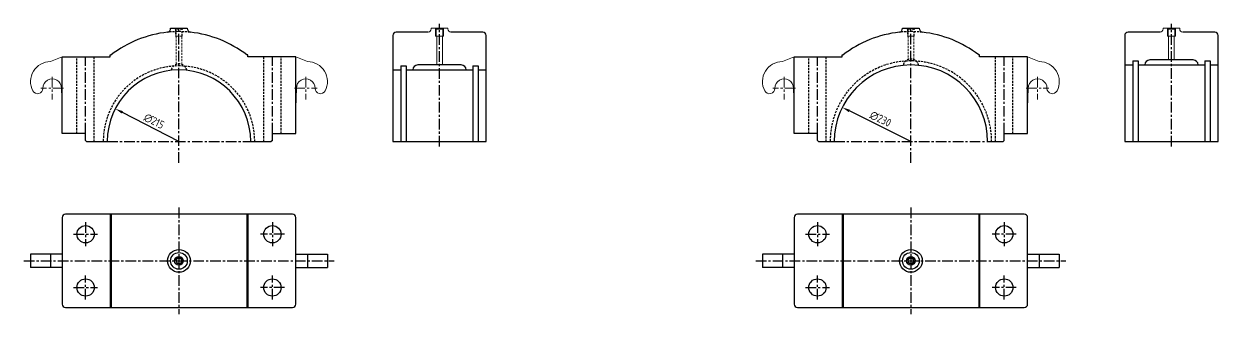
# Model space of a CAD drawing. Header units: millimetres. Extents: x 14 to 1913, y -3142 to -441.
# Drawn here: x 123 to 1913, y -3142 to -2706 of the extents above; entities that cross this region are included whole.
import ezdxf

# ---------------------------------------------------------------- set-up
doc = ezdxf.new("R2010")
doc.units = ezdxf.units.MM
doc.header["$LTSCALE"] = 0.5
doc.linetypes.add('CENTER', pattern=[50.8, 31.75, -6.35, 6.35, -6.35])
doc.linetypes.add('HIDDEN', pattern=[9.525, 6.35, -3.175])
for name, color, linetype in [('Bord', 1, 'Continuous'), ('Cen', 5, 'CENTER'), ('Cont', 6, 'Continuous'), ('Dim', 7, 'Continuous'), ('Hide', 2, 'HIDDEN')]:
    doc.layers.add(name, color=color, linetype=linetype)
doc.styles.add('Style1', font='romans.shx', dxfattribs={"width": 0.8})

msp = doc.modelspace()

# ---------------------------------------------------------------- linework, layer by layer
at = {"layer": 'Bord', "lineweight": 15}
for p, q in [((740.07104, -2724.63342), (740.07104, -2713.13342)), ((752.07104, -2713.13342), (752.07104, -2724.63342)), ((1837.13604, -2724.63342), (1837.13604, -2713.13342)), ((1849.13604, -2713.13342), (1849.13604, -2724.63342))]:
    msp.add_line(p, q, dxfattribs=at)
at = {"layer": 'Bord'}
for centre in [(355.54255, -3061.70922), (1452.60756, -3061.70922)]:
    msp.add_arc(centre, 5.00332, 270, 180, dxfattribs=at)
at = {"layer": 'Cen'}
for p, q in [((355.54255, -2914.65155), (355.54255, -2712.63342)), ((746.07104, -2889.93012), (746.07104, -2705.94939)), ((1452.60756, -2914.65155), (1452.60756, -2712.63342)), ((1843.13604, -2889.93012), (1843.13604, -2705.94939)), ((215.54255, -2870.63342), (215.54255, -2755.63342)), ((495.54255, -2870.63342), (495.54255, -2755.63342)), ((1312.60756, -2870.63342), (1312.60756, -2755.63342)), ((1592.60756, -2870.63342), (1592.60756, -2755.63342)), ((248.04255, -2882.63342), (463.04255, -2882.63342)), ((1337.60756, -2882.63342), (1567.60756, -2882.63342)), ((355.54255, -2981.70922), (355.54255, -3141.70922)), ((1452.60756, -2981.70922), (1452.60756, -3141.70922)), ((215.54255, -3003.70922), (215.54255, -3039.70922)), ((495.54255, -3003.70922), (495.54255, -3039.70922)), ((1312.60756, -3003.70922), (1312.60756, -3039.70922)), ((1592.60756, -3003.70922), (1592.60756, -3039.70922)), ((197.54255, -3021.70922), (233.54255, -3021.70922)), ((513.54255, -3021.70922), (477.54255, -3021.70922)), ((1294.60756, -3021.70922), (1330.60756, -3021.70922)), ((1610.60756, -3021.70922), (1574.60756, -3021.70922)), ((123.04255, -3061.70922), (588.04255, -3061.70922)), ((1220.10756, -3061.70922), (1685.10756, -3061.70922)), ((215.54255, -3119.70922), (215.54255, -3083.70922)), ((495.54255, -3119.70922), (495.54255, -3083.70922)), ((1312.60756, -3119.70922), (1312.60756, -3083.70922)), ((1592.60756, -3119.70922), (1592.60756, -3083.70922)), ((197.54255, -3101.70922), (233.54255, -3101.70922)), ((513.54255, -3101.70922), (477.54255, -3101.70922)), ((1294.60756, -3101.70922), (1330.60756, -3101.70922)), ((1610.60756, -3101.70922), (1574.60756, -3101.70922))]:
    msp.add_line(p, q, dxfattribs=at)
at = {"layer": 'Cen', "lineweight": 0}
for p, q in [((165.54255, -2785.63342), (165.54255, -2819.63342)), ((545.54255, -2785.63342), (545.54255, -2819.63342)), ((1262.60756, -2785.63342), (1262.60756, -2819.63342)), ((1642.60756, -2785.63342), (1642.60756, -2819.63342)), ((182.54255, -2802.63342), (148.54255, -2802.63342)), ((528.54255, -2802.63342), (562.54255, -2802.63342)), ((1279.60756, -2802.63342), (1245.60756, -2802.63342)), ((1625.60756, -2802.63342), (1659.60756, -2802.63342))]:
    msp.add_line(p, q, dxfattribs=at)
at = {"layer": 'Cont'}
for p, q in [((343.04255, -2712.63342), (368.04255, -2712.63342)), ((729.08574, -2718.50999), (681.07104, -2718.50999)), ((811.07104, -2718.50999), (763.05633, -2718.50999)), ((1440.10756, -2712.63342), (1465.10756, -2712.63342)), ((1826.15075, -2718.50999), (1778.13604, -2718.50999)), ((1908.13604, -2718.50999), (1860.12134, -2718.50999)), ((676.07104, -2723.50999), (676.07104, -2882.63342)), ((816.07104, -2882.63342), (816.07104, -2723.50999)), ((1773.13604, -2723.50999), (1773.13604, -2882.63342)), ((1913.13604, -2882.63342), (1913.13604, -2723.50999)), ((180.54255, -2870.63342), (180.54255, -2755.63342)), ((180.54255, -2755.63342), (252.54255, -2755.63342)), ((252.54255, -2755.63342), (252.54255, -2752.63342)), ((252.54255, -2752.63342), (253.93055, -2752.63342)), ((458.54255, -2752.63342), (457.15456, -2752.63342)), ((458.54255, -2755.63342), (458.54255, -2752.63342)), ((530.54255, -2755.63342), (458.54255, -2755.63342)), ((530.54255, -2870.63342), (530.54255, -2755.63342)), ((1277.60756, -2870.63342), (1277.60756, -2755.63342)), ((1277.60756, -2755.63342), (1349.60756, -2755.63342)), ((1349.60756, -2755.63342), (1349.60756, -2752.63342)), ((1349.60756, -2752.63342), (1350.99556, -2752.63342)), ((1555.60756, -2752.63342), (1554.21957, -2752.63342)), ((1555.60756, -2755.63342), (1555.60756, -2752.63342)), ((1627.60756, -2755.63342), (1555.60756, -2755.63342)), ((1627.60756, -2870.63342), (1627.60756, -2755.63342)), ((688.07104, -2769.13342), (688.07104, -2882.63342)), ((688.07104, -2769.13342), (696.07104, -2769.13342)), ((696.07104, -2769.13342), (696.07104, -2882.63342)), ((778.57104, -2767.63342), (713.57104, -2767.63342)), ((796.07104, -2769.13342), (796.07104, -2882.63342)), ((796.07104, -2769.13342), (804.07104, -2769.13342)), ((804.07104, -2769.13342), (804.07104, -2882.63342)), ((1773.13604, -2767.63342), (1785.13604, -2767.63342)), ((1785.13604, -2761.63342), (1785.13604, -2882.63342)), ((1785.13604, -2761.63342), (1793.13604, -2761.63342)), ((1793.13604, -2761.63342), (1793.13604, -2882.63342)), ((1793.13604, -2767.63342), (1893.13604, -2767.63342)), ((1803.13604, -2767.63342), (1803.13604, -2767.63342)), ((1875.63604, -2760.13342), (1810.63604, -2760.13342)), ((1883.13604, -2767.63342), (1883.13604, -2767.63342)), ((1893.13604, -2761.63342), (1893.13604, -2882.63342)), ((1893.13604, -2761.63342), (1901.13604, -2761.63342)), ((1901.13604, -2761.63342), (1901.13604, -2882.63342)), ((1901.13604, -2767.63342), (1913.13604, -2767.63342)), ((676.07104, -2775.13342), (688.07104, -2775.13342)), ((696.07104, -2775.13342), (796.07104, -2775.13342)), ((706.07104, -2775.13342), (706.07104, -2775.13342)), ((786.07104, -2775.13342), (786.07104, -2775.13342)), ((804.07104, -2775.13342), (816.07104, -2775.13342)), ((215.54255, -2870.63342), (180.54255, -2870.63342)), ((215.54255, -2881.03342), (215.54255, -2870.63342)), ((215.54255, -2881.03342), (217.14255, -2882.63342)), ((495.54255, -2881.03342), (493.94255, -2882.63342)), ((495.54255, -2881.03342), (495.54255, -2870.63342)), ((495.54255, -2870.63342), (530.54255, -2870.63342)), ((1312.60756, -2870.63342), (1277.60756, -2870.63342)), ((1312.60756, -2881.03342), (1312.60756, -2870.63342)), ((1312.60756, -2881.03342), (1314.20756, -2882.63342)), ((1592.60756, -2881.03342), (1591.00756, -2882.63342)), ((1592.60756, -2881.03342), (1592.60756, -2870.63342)), ((1592.60756, -2870.63342), (1627.60756, -2870.63342)), ((217.14255, -2882.63342), (248.04255, -2882.63342)), ((463.04255, -2882.63342), (493.94255, -2882.63342)), ((676.07104, -2882.63342), (816.07104, -2882.63342)), ((1314.20756, -2882.63342), (1337.60756, -2882.63342)), ((1567.60756, -2882.63342), (1591.00756, -2882.63342)), ((1773.13604, -2882.63342), (1913.13604, -2882.63342)), ((180.54255, -2996.70922), (180.54255, -3126.70922)), ((525.54255, -2991.70922), (185.54255, -2991.70922)), ((252.54255, -2991.70922), (252.54255, -3131.70922)), ((253.93055, -2991.70922), (253.93055, -3131.70922)), ((457.15456, -2991.70922), (457.15456, -3131.70922)), ((458.54255, -2991.70922), (458.54255, -3131.70922)), ((530.54255, -3126.70922), (530.54255, -2996.70922)), ((1277.60756, -2996.70922), (1277.60756, -3126.70922)), ((1622.60756, -2991.70922), (1282.60756, -2991.70922)), ((1349.60756, -2991.70922), (1349.60756, -3131.70922)), ((1350.99556, -2991.70922), (1350.99556, -3131.70922)), ((1554.21957, -2991.70922), (1554.21957, -3131.70922)), ((1555.60756, -2991.70922), (1555.60756, -3131.70922)), ((1627.60756, -3126.70922), (1627.60756, -2996.70922)), ((180.54255, -3051.70922), (133.04255, -3051.70922)), ((133.04255, -3051.70922), (133.04255, -3071.70922)), ((163.04255, -3051.70922), (163.04255, -3071.70922)), ((530.54255, -3051.70922), (578.04255, -3051.70922)), ((548.04255, -3051.70922), (548.04255, -3071.70922)), ((578.04255, -3051.70922), (578.04255, -3071.70922)), ((1277.60756, -3051.70922), (1230.10756, -3051.70922)), ((1230.10756, -3051.70922), (1230.10756, -3071.70922)), ((1260.10756, -3051.70922), (1260.10756, -3071.70922)), ((1627.60756, -3051.70922), (1675.10756, -3051.70922)), ((1645.10756, -3051.70922), (1645.10756, -3071.70922)), ((1675.10756, -3051.70922), (1675.10756, -3071.70922)), ((180.54255, -3071.70922), (133.04255, -3071.70922)), ((530.54255, -3071.70922), (578.04255, -3071.70922)), ((1277.60756, -3071.70922), (1230.10756, -3071.70922)), ((1627.60756, -3071.70922), (1675.10756, -3071.70922)), ((185.54255, -3131.70922), (525.54255, -3131.70922)), ((1282.60756, -3131.70922), (1622.60756, -3131.70922))]:
    msp.add_line(p, q, dxfattribs=at)
at = {"layer": 'Cont', "lineweight": 15}
for p, q in [((733.57104, -2713.53656), (733.57104, -2712.63342)), ((733.57104, -2712.63342), (758.57104, -2712.63342)), ((739.57104, -2712.63342), (752.57104, -2712.63342)), ((739.57104, -2712.63342), (741.07104, -2714.13342)), ((751.07104, -2714.13342), (741.07104, -2714.13342)), ((741.07104, -2724.63342), (741.07104, -2714.13342)), ((751.07104, -2714.13342), (752.57104, -2712.63342)), ((751.07104, -2714.13342), (751.07104, -2724.63342)), ((758.57104, -2712.63342), (758.57104, -2713.53656)), ((1446.10756, -2712.63342), (1459.10756, -2712.63342)), ((1830.63604, -2713.53656), (1830.63604, -2712.63342)), ((1830.63604, -2712.63342), (1855.63604, -2712.63342)), ((1836.63604, -2712.63342), (1849.63604, -2712.63342)), ((1836.63604, -2712.63342), (1838.13604, -2714.13342)), ((1848.13604, -2714.13342), (1838.13604, -2714.13342)), ((1838.13604, -2724.63342), (1838.13604, -2714.13342)), ((1848.13604, -2714.13342), (1849.63604, -2712.63342)), ((1848.13604, -2714.13342), (1848.13604, -2724.63342)), ((1855.63604, -2712.63342), (1855.63604, -2713.53656)), ((752.07104, -2724.63342), (740.07104, -2724.63342)), ((741.82104, -2767.63342), (741.82104, -2724.63342)), ((750.32104, -2724.63342), (750.32104, -2767.63342)), ((1849.13604, -2724.63342), (1837.13604, -2724.63342)), ((1838.88604, -2760.13342), (1838.88604, -2724.63342)), ((1847.38604, -2724.63342), (1847.38604, -2760.13342)), ((180.54255, -2755.63342), (163.04255, -2762.63342)), ((530.54255, -2755.63342), (548.04255, -2762.63342)), ((1277.60756, -2755.63342), (1260.10756, -2762.63342)), ((1627.60756, -2755.63342), (1645.10756, -2762.63342)), ((180.54255, -2832.63342), (179.54255, -2802.63342)), ((530.54255, -2832.63342), (531.54255, -2802.63342)), ((1277.60756, -2832.63342), (1276.60756, -2802.63342)), ((1627.60756, -2832.63342), (1628.60756, -2802.63342))]:
    msp.add_line(p, q, dxfattribs=at)
at = {"layer": 'Cont'}
for centre, radius in [((215.54255, -3021.70922), 13), ((495.54255, -3021.70922), 13), ((1312.60756, -3021.70922), 13), ((1592.60756, -3021.70922), 13), ((355.54255, -3061.70922), 17.11212), ((355.54255, -3061.70922), 12.5), ((355.54255, -3061.70922), 6.50255), ((355.54255, -3061.70922), 4.25), ((1452.60756, -3061.70922), 17.11212), ((1452.60756, -3061.70922), 12.5), ((1452.60756, -3061.70922), 6.50255), ((1452.60756, -3061.70922), 4.25), ((215.54255, -3101.70922), 13), ((495.54255, -3101.70922), 13), ((1312.60756, -3101.70922), 13), ((1592.60756, -3101.70922), 13)]:
    msp.add_circle(centre, radius, dxfattribs=at)
for centre, radius, start, end in [((355.54255, -2882.63342), 165, 95.95283716, 128.01227954), ((336.97585, -2712.63342), 6.06671, 283.87275229, 0), ((374.10926, -2712.63342), 6.06671, 180, 256.12724771), ((355.54255, -2882.63342), 165, 51.98772046, 84.04716284), ((681.07104, -2723.50999), 5, 90, 180), ((811.07104, -2723.50999), 5, 0, 90), ((1452.60756, -2882.63342), 165, 95.95283716, 128.01227954), ((1434.04085, -2712.63342), 6.06671, 283.87275229, 0), ((1471.17427, -2712.63342), 6.06671, 180, 256.12724771), ((1452.60756, -2882.63342), 165, 51.98772046, 84.04716284), ((1778.13604, -2723.50999), 5, 90, 180), ((1908.13604, -2723.50999), 5, 0, 90), ((713.57104, -2775.13342), 7.5, 90, 180), ((778.57104, -2775.13342), 7.5, 0, 90), ((1452.60756, -2882.63342), 115, 0, 180), ((1810.63604, -2767.63342), 7.5, 90, 180), ((1875.63604, -2767.63342), 7.5, 0, 90), ((355.54255, -2882.63342), 107.5, 0, 180), ((185.54255, -2996.70922), 5, 90, 180), ((525.54255, -2996.70922), 5, 0, 90), ((1282.60756, -2996.70922), 5, 90, 180), ((1622.60756, -2996.70922), 5, 0, 90), ((185.54255, -3126.70922), 5, 180, 270), ((525.54255, -3126.70922), 5, 270, 0), ((1282.60756, -3126.70922), 5, 180, 270), ((1622.60756, -3126.70922), 5, 270, 0)]:
    msp.add_arc(centre, radius, start, end, dxfattribs=at)
at = {"layer": 'Cont', "lineweight": 15}
for centre, radius, start, end in [((728.57104, -2713.53656), 5, 275.90856185, 0), ((763.57104, -2713.53656), 5, 180, 264.09143815), ((1825.63604, -2713.53656), 5, 275.90856185, 0), ((1860.63604, -2713.53656), 5, 180, 264.09143815), ((163.04255, -2792.63342), 30, 90, 207.58468387), ((548.04255, -2792.63342), 30, 332.41531613, 90), ((1260.10756, -2792.63342), 30, 90, 207.58468387), ((1645.10756, -2792.63342), 30, 332.41531613, 90), ((165.54255, -2802.63342), 14, 0, 180.48780307), ((545.54255, -2802.63342), 14, 359.51219693, 180), ((1262.60756, -2802.63342), 14, 0, 180.48780307), ((1642.60756, -2802.63342), 14, 359.51219693, 180), ((143.54335, -2802.82072), 8, 207.58468387, 0.48780307), ((567.54176, -2802.82072), 8, 179.51219693, 332.41531613), ((1240.60836, -2802.82072), 8, 207.58468387, 0.48780307), ((1664.60677, -2802.82072), 8, 179.51219693, 332.41531613)]:
    msp.add_arc(centre, radius, start, end, dxfattribs=at)
at = {"layer": 'Dim'}
for p, q in [((355.54255, -2882.63342), (270.67785, -2838.8358)), ((1452.60756, -2882.63342), (1360.42264, -2836.68846))]:
    msp.add_line(p, q, dxfattribs=at)
for points in [[(271.59508, -2837.05853), (269.76062, -2840.61307), (260.01422, -2833.33244)], [(1361.31477, -2834.89847), (1359.5305, -2838.47846), (1349.68264, -2831.33565)]]:
    msp.add_solid(points, dxfattribs=at)
at = {"layer": 'Hide', "lineweight": 15}
for p, q in [((349.04255, -2712.63342), (362.04255, -2712.63342)), ((350.54255, -2714.13342), (349.04255, -2712.63342)), ((350.54255, -2714.13342), (350.54255, -2724.63342)), ((360.54255, -2714.13342), (350.54255, -2714.13342)), ((359.79255, -2724.63342), (359.79255, -2714.13342)), ((362.04255, -2712.63342), (360.54255, -2714.13342)), ((360.54255, -2724.63342), (360.54255, -2714.13342)), ((1447.60756, -2714.13342), (1446.10756, -2712.63342)), ((1447.60756, -2714.13342), (1447.60756, -2724.63342)), ((1457.60756, -2714.13342), (1447.60756, -2714.13342)), ((1456.85756, -2724.63342), (1456.85756, -2714.13342)), ((1459.10756, -2712.63342), (1457.60756, -2714.13342)), ((1457.60756, -2724.63342), (1457.60756, -2714.13342)), ((351.29255, -2724.63342), (350.54255, -2724.63342)), ((359.79255, -2724.63342), (351.29255, -2724.63342)), ((351.29255, -2724.63342), (351.29255, -2766.91124)), ((359.79255, -2766.91124), (359.79255, -2724.63342)), ((360.54255, -2724.63342), (359.79255, -2724.63342)), ((1448.35756, -2724.63342), (1447.60756, -2724.63342)), ((1456.85756, -2724.63342), (1448.35756, -2724.63342)), ((1448.35756, -2724.63342), (1448.35756, -2759.5664)), ((1456.85756, -2759.5664), (1456.85756, -2724.63342)), ((1457.60756, -2724.63342), (1456.85756, -2724.63342))]:
    msp.add_line(p, q, dxfattribs=at)
at = {"layer": 'Hide', "lineweight": 0}
for p, q in [((351.29255, -2714.13342), (351.29255, -2724.63342)), ((1448.35756, -2714.13342), (1448.35756, -2724.63342))]:
    msp.add_line(p, q, dxfattribs=at)
at = {"layer": 'Hide'}
for p, q in [((202.54255, -2870.63342), (202.54255, -2755.63342)), ((228.54255, -2882.63342), (228.54255, -2755.63342)), ((482.54255, -2882.63342), (482.54255, -2755.63342)), ((508.54255, -2870.63342), (508.54255, -2755.63342)), ((1299.60756, -2870.63342), (1299.60756, -2755.63342)), ((1325.60756, -2882.63342), (1325.60756, -2755.63342)), ((1579.60756, -2882.63342), (1579.60756, -2755.63342)), ((1605.60756, -2870.63342), (1605.60756, -2755.63342))]:
    msp.add_line(p, q, dxfattribs=at)
for centre, radius, start, end in [((355.54255, -2882.63342), 165, 84.04716284, 95.95283716), ((1452.60756, -2882.63342), 165, 84.04716284, 95.95283716), ((355.54255, -2882.63342), 113.5, 0, 180), ((355.54255, -2778.13342), 12, 12.2978323, 167.7021677), ((1452.60756, -2882.63342), 121, 0, 180), ((1452.60756, -2770.78859), 12, 12.2978323, 167.7021677)]:
    msp.add_arc(centre, radius, start, end, dxfattribs=at)

# ---------------------------------------------------------------- texts
at = {"layer": 'Dim', "color": 3, "char_height": 12, "attachment_point": 5, "style": 'Style1'}
for s, insert, rotation in [('\\A1;∅215', (318.15114, -2852.08297), 332.70230317), ('\\A1;∅230', (1407.02609, -2848.74243), 333.50833879)]:
    msp.add_mtext(s, dxfattribs=dict(at, insert=insert, rotation=rotation))

doc.saveas('drawing.dxf')
